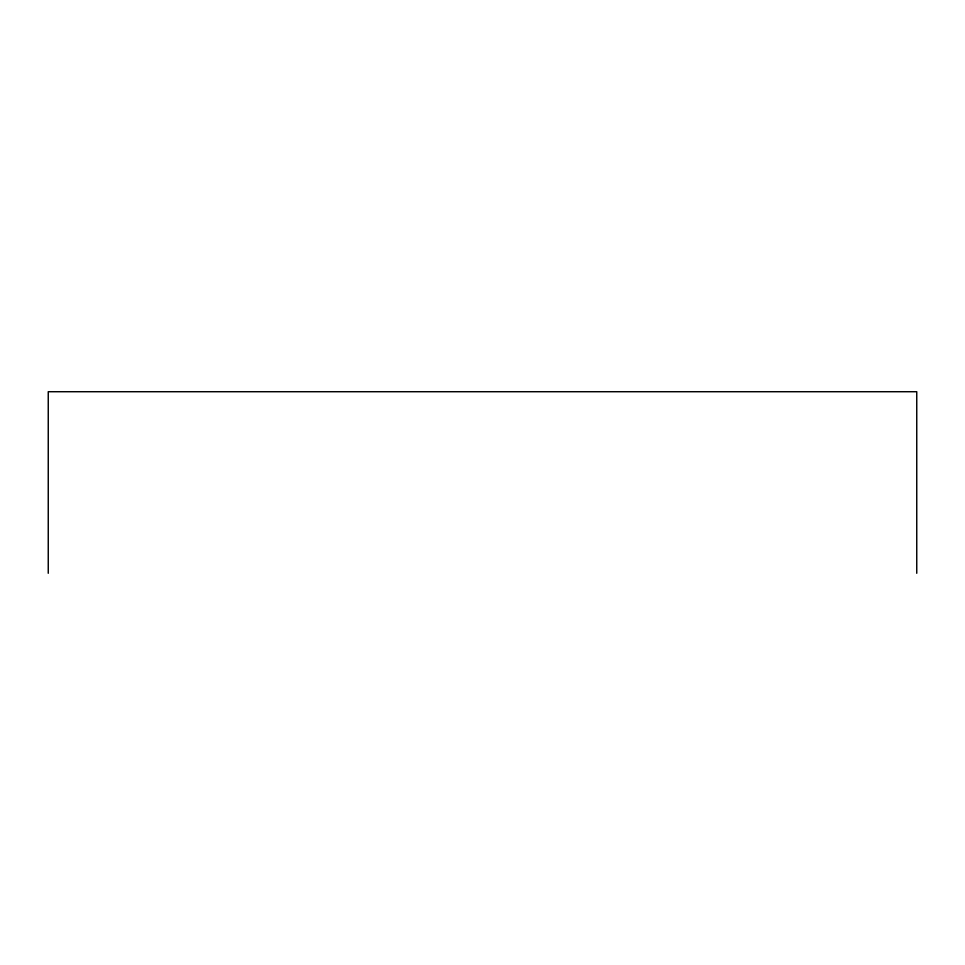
<?xml version="1.0" encoding="UTF-8"?>
<svg xmlns="http://www.w3.org/2000/svg" width="965" height="965" viewBox="0 0 965 965"><rect width="100%" height="100%" fill="white"/><g stroke="black" fill="none" stroke-linecap="round" stroke-linejoin="round"><path stroke-width="1.45" d="M916.75 573.282L916.75 391.718L48.25 391.718L48.25 573.282"/></g></svg>
